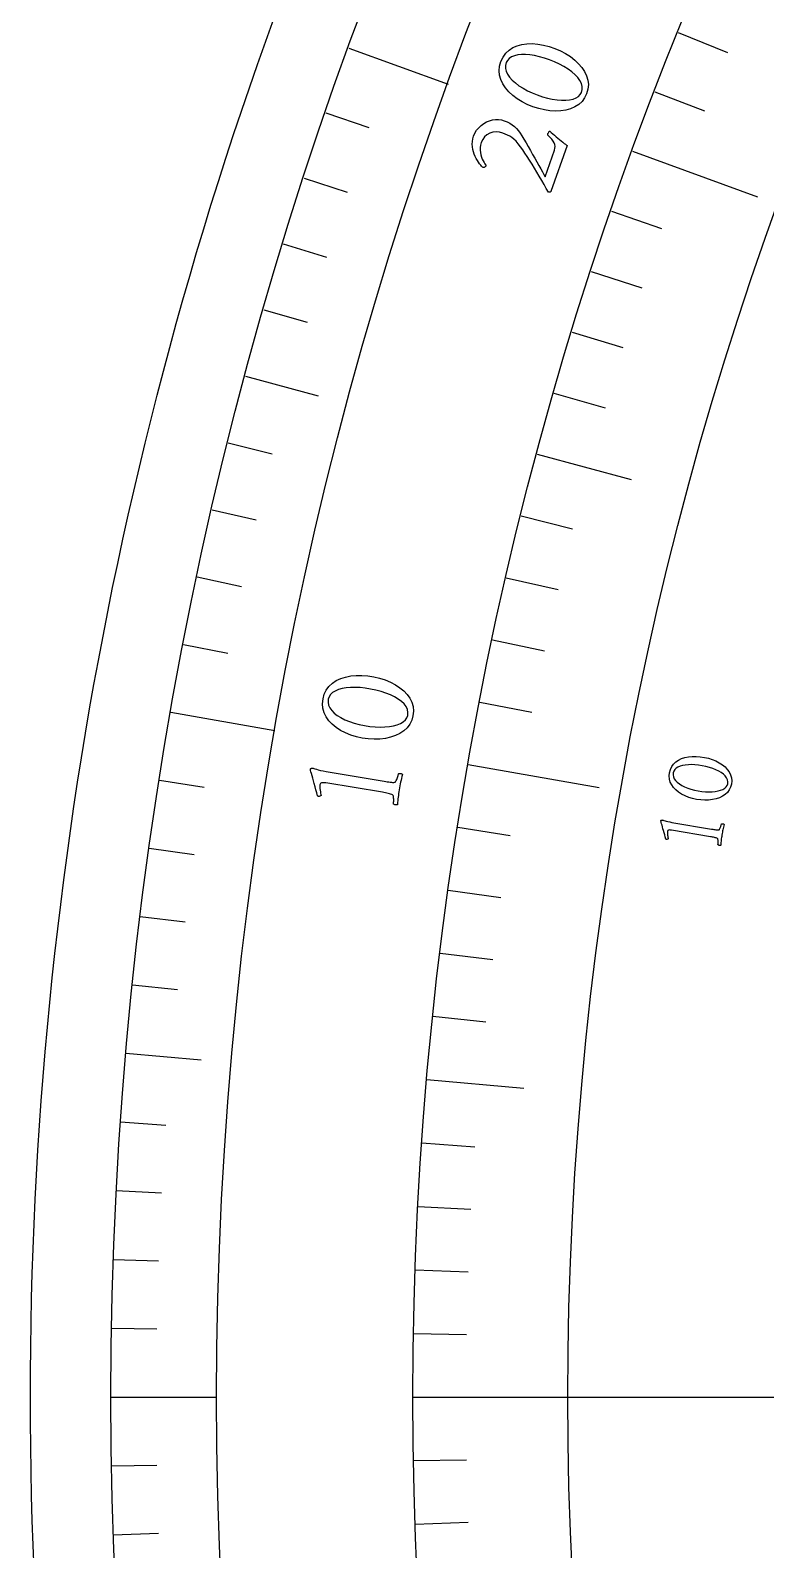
# Model space of a CAD drawing. Header units: millimetres. Extents: x -50 to 50, y -50 to 64.
# Drawn here: x -50 to -40.87, y -1.9 to 16.98 of the extents above; entities that cross this region are included whole.
import ezdxf

# ---------------------------------------------------------------- set-up
doc = ezdxf.new("R2010")
doc.units = ezdxf.units.MM
for name, color, linetype in [('CUT_OUTER', 1, 'Continuous'), ('ENGRAVE', 7, 'Continuous'), ('ENGRAVE_FINE', 8, 'Continuous'), ('TEXT', 5, 'Continuous')]:
    doc.layers.add(name, color=color, linetype=linetype)

msp = doc.modelspace()

# ---------------------------------------------------------------- linework, layer by layer
at = {"layer": 'CUT_OUTER'}
msp.add_lwpolyline([(-49.9539, -2.1469), (-49.9661, -1.8404), (-49.9765, -1.5337), (-49.9849, -1.2271), (-49.9915, -0.9203), (-49.9962, -0.6136), (-49.9991, -0.3068), (-50, 0), (-49.9991, 0.3068), (-49.9962, 0.6136), (-49.9915, 0.9203), (-49.9849, 1.2271), (-49.9765, 1.5337), (-49.9661, 1.8404), (-49.9539, 2.1469), (-49.9398, 2.4534), (-49.9238, 2.7598), (-49.9059, 3.066), (-49.8862, 3.3722), (-49.8645, 3.6782), (-49.841, 3.9841), (-49.8156, 4.2899), (-49.7884, 4.5954), (-49.7592, 4.9009), (-49.7282, 5.2061), (-49.6953, 5.5111), (-49.6606, 5.8159), (-49.624, 6.1205), (-49.5855, 6.4249), (-49.5451, 6.729), (-49.5029, 7.0329), (-49.4588, 7.3365), (-49.4129, 7.6399), (-49.3651, 7.9429), (-49.3154, 8.2457), (-49.2639, 8.5481), (-49.2105, 8.8502), (-49.1553, 9.152), (-49.0982, 9.4534), (-49.0393, 9.7545), (-48.9785, 10.0552), (-48.9159, 10.3556), (-48.8514, 10.6555), (-48.7851, 10.9551), (-48.717, 11.2542), (-48.647, 11.5529), (-48.5752, 11.8512), (-48.5016, 12.149), (-48.4261, 12.4464), (-48.3488, 12.7433), (-48.2697, 13.0397), (-48.1888, 13.3356), (-48.1061, 13.6311), (-48.0215, 13.926), (-47.9352, 14.2204), (-47.847, 14.5142), (-47.7571, 14.8075), (-47.6653, 15.1003), (-47.5718, 15.3925), (-47.4764, 15.6841), (-47.3793, 15.9751), (-47.2804, 16.2655), (-47.1797, 16.5553), (-47.0772, 16.8445), (-46.973, 17.133)], dxfattribs=at)
at = {"layer": 'ENGRAVE'}
for points in [[(-46.0449, 16.759), (-44.8116, 16.3101)], [(-42.5211, 15.4764), (-40.9706, 14.9121)], [(-47.3304, 12.6821), (-46.4248, 12.4395)], [(-43.7081, 11.7116), (-42.5394, 11.3984)], [(-48.2556, 8.5088), (-46.963, 8.2808)], [(-44.5626, 7.8576), (-42.9376, 7.5711)], [(-48.8135, 4.2706), (-47.8796, 4.1889)], [(-45.0778, 3.9438), (-43.8724, 3.8383)], [(-49, 0), (-47.6875, 0)], [(-45.25, 0), (-39.75, 0)]]:
    msp.add_lwpolyline(points, dxfattribs=at)
for radius in [49, 49, 47.6875, 45.25, 45.25, 43.325]:
    msp.add_circle((0, 0), radius, dxfattribs=at)
at = {"layer": 'ENGRAVE_FINE'}
for points in [[(-41.9551, 16.9509), (-41.3431, 16.7037)], [(-42.2445, 16.2161), (-41.6284, 15.9796)], [(-46.3304, 15.9528), (-45.7986, 15.7697)], [(-46.6018, 15.1418), (-46.0668, 14.968)], [(-42.7847, 14.732), (-42.1607, 14.5171)], [(-46.8589, 14.3262), (-46.321, 14.1618)], [(-43.0353, 13.983), (-42.4076, 13.7791)], [(-47.1018, 13.5062), (-46.5611, 13.3512)], [(-43.2728, 13.2298), (-42.6416, 13.0369)], [(-43.4971, 12.4726), (-42.8627, 12.2907)], [(-47.5445, 11.8542), (-46.9987, 11.7181)], [(-47.7441, 11.0226), (-47.1961, 10.8961)], [(-43.9059, 10.947), (-43.2655, 10.7873)], [(-47.9292, 10.1877), (-47.379, 10.0707)], [(-44.0902, 10.179), (-43.4472, 10.0306)], [(-48.0997, 9.3496), (-47.5476, 9.2423)], [(-44.2612, 9.408), (-43.6156, 9.2708)], [(-44.4186, 8.6341), (-43.7708, 8.5082)], [(-48.3967, 7.6653), (-47.8412, 7.5773)], [(-44.6929, 7.0787), (-44.041, 6.9754)], [(-48.5231, 6.8195), (-47.9661, 6.7412)], [(-44.8096, 6.2976), (-44.1561, 6.2057)], [(-48.6348, 5.9716), (-48.0765, 5.903)], [(-44.9127, 5.5146), (-44.2576, 5.4342)], [(-48.7316, 5.1219), (-48.1722, 5.0631)], [(-45.0021, 4.7299), (-44.3457, 4.6609)], [(-48.8806, 3.4181), (-48.3195, 3.3788)], [(-45.1398, 3.1565), (-44.4814, 3.1104)], [(-48.9328, 2.5645), (-48.3711, 2.535)], [(-45.188, 2.3682), (-44.5289, 2.3337)], [(-48.9702, 1.7101), (-48.408, 1.6904)], [(-45.2224, 1.5792), (-44.5628, 1.5562)], [(-48.9925, 0.8552), (-48.4301, 0.8454)], [(-45.2431, 0.7897), (-44.5832, 0.7782)], [(-48.9925, -0.8552), (-48.4301, -0.8454)], [(-45.2431, -0.7897), (-44.5832, -0.7782)], [(-48.9702, -1.7101), (-48.408, -1.6904)], [(-45.2224, -1.5792), (-44.5628, -1.5562)]]:
    msp.add_lwpolyline(points, dxfattribs=at)
at = {"layer": 'TEXT'}
for points in [[(-44.1556, 16.5914), (-44.1296, 16.6467), (-44.0962, 16.6939), (-44.0554, 16.733), (-44.0073, 16.764), (-43.9534, 16.7872), (-43.8954, 16.8032), (-43.8333, 16.8118), (-43.767, 16.8132), (-43.6983, 16.8077), (-43.6287, 16.7959), (-43.5583, 16.7778), (-43.4871, 16.7533), (-43.4179, 16.7236), (-43.3536, 16.6897), (-43.2941, 16.6517), (-43.2395, 16.6096), (-43.1912, 16.5642), (-43.1505, 16.5163), (-43.1175, 16.4661), (-43.0921, 16.4135), (-43.076, 16.3592), (-43.0705, 16.3042), (-43.0759, 16.2484), (-43.092, 16.1918), (-43.1166, 16.14), (-43.149, 16.0954), (-43.1892, 16.0579), (-43.2371, 16.0276), (-43.291, 16.0042), (-43.3491, 15.9877), (-43.4114, 15.9781), (-43.4778, 15.9754), (-43.5468, 15.9792), (-43.6167, 15.9895), (-43.6875, 16.0062), (-43.7591, 16.0294), (-43.8288, 16.058), (-43.8937, 16.0908), (-43.9537, 16.128), (-44.0089, 16.1695), (-44.0577, 16.2146), (-44.0986, 16.2625), (-44.1316, 16.3131), (-44.1567, 16.3665), (-44.1724, 16.4216), (-44.1775, 16.4775), (-44.1719, 16.5341), (-44.1556, 16.5914)], [(-44.0915, 16.5772), (-44.1003, 16.5417), (-44.1002, 16.5057), (-44.0912, 16.4693), (-44.0734, 16.4323), (-44.0478, 16.3956), (-44.0158, 16.3599), (-43.9773, 16.325), (-43.9322, 16.2911), (-43.8818, 16.2588), (-43.8272, 16.2288), (-43.7683, 16.2012), (-43.7052, 16.1759), (-43.6415, 16.1543), (-43.5792, 16.137), (-43.5183, 16.1241), (-43.4588, 16.1155), (-43.4023, 16.1113), (-43.3502, 16.1115), (-43.3027, 16.1161), (-43.2596, 16.1251), (-43.2225, 16.1387), (-43.1928, 16.157), (-43.1704, 16.1801), (-43.1554, 16.2079), (-43.1462, 16.2449), (-43.1464, 16.2818), (-43.156, 16.3187), (-43.175, 16.3555), (-43.202, 16.3919), (-43.2356, 16.4274), (-43.2759, 16.4619), (-43.3228, 16.4955), (-43.3747, 16.5276), (-43.4301, 16.5575), (-43.4891, 16.5852), (-43.5514, 16.6108), (-43.6154, 16.6333), (-43.6774, 16.6512), (-43.7373, 16.6646), (-43.7953, 16.6735), (-43.8501, 16.6777), (-43.9006, 16.6774), (-43.9468, 16.6724), (-43.9887, 16.6628), (-44.025, 16.6485), (-44.0542, 16.6295), (-44.0764, 16.6057), (-44.0915, 16.5772)], [(-43.5503, 15.7263), (-43.5323, 15.7101), (-43.513, 15.6932), (-43.4924, 15.6756), (-43.4705, 15.6573), (-43.4484, 15.639), (-43.427, 15.6215), (-43.4064, 15.6048), (-43.3867, 15.5889), (-43.3689, 15.5746), (-43.3542, 15.5629), (-43.3428, 15.5538), (-43.3344, 15.5472), (-43.5354, 14.9754), (-43.5382, 14.9734), (-43.5417, 14.9716), (-43.5457, 14.9698), (-43.5503, 14.9682), (-43.5548, 14.9668), (-43.5588, 14.9661), (-43.5623, 14.9661), (-43.5651, 14.9666), (-43.5928, 15.0153), (-43.6211, 15.0647), (-43.6501, 15.115), (-43.6797, 15.166), (-43.7097, 15.2169), (-43.7397, 15.267), (-43.7698, 15.3163), (-43.7998, 15.3646), (-43.8295, 15.4111), (-43.8582, 15.4547), (-43.886, 15.4953), (-43.9129, 15.5331), (-43.9409, 15.5693), (-43.9682, 15.6001), (-43.9947, 15.6255), (-44.0206, 15.6455), (-44.0467, 15.662), (-44.0741, 15.6769), (-44.1028, 15.6902), (-44.1328, 15.7019), (-44.1748, 15.7131), (-44.2158, 15.7166), (-44.2557, 15.7123), (-44.2945, 15.7001), (-44.3298, 15.681), (-44.359, 15.6557), (-44.3823, 15.6242), (-44.3996, 15.5867), (-44.4093, 15.5534), (-44.4145, 15.521), (-44.4153, 15.4895), (-44.4117, 15.4589), (-44.4052, 15.4299), (-44.3972, 15.403), (-44.3878, 15.3783), (-44.3768, 15.3557), (-44.3657, 15.3359), (-44.3559, 15.3195), (-44.3473, 15.3063), (-44.3399, 15.2966), (-44.3424, 15.2916), (-44.3463, 15.2869), (-44.3517, 15.2827), (-44.3585, 15.2788), (-44.3653, 15.2757), (-44.371, 15.2737), (-44.3754, 15.2728), (-44.3786, 15.2731), (-44.3863, 15.28), (-44.3959, 15.29), (-44.4074, 15.3032), (-44.4208, 15.3196), (-44.435, 15.3388), (-44.4487, 15.3605), (-44.4622, 15.3846), (-44.4752, 15.4111), (-44.487, 15.4394), (-44.4968, 15.4688), (-44.5044, 15.4994), (-44.51, 15.531), (-44.5125, 15.5635), (-44.5109, 15.5963), (-44.5051, 15.6295), (-44.4953, 15.6631), (-44.4788, 15.702), (-44.4578, 15.7373), (-44.4325, 15.769), (-44.4029, 15.797), (-44.3702, 15.8209), (-44.3359, 15.8403), (-44.2999, 15.8552), (-44.2623, 15.8656), (-44.2243, 15.8711), (-44.1869, 15.8713), (-44.1502, 15.8663), (-44.1141, 15.8561), (-44.0795, 15.8418), (-44.0472, 15.8247), (-44.017, 15.8048), (-43.9891, 15.7821), (-43.9632, 15.757), (-43.9392, 15.7299), (-43.917, 15.7009), (-43.8968, 15.6699), (-43.8711, 15.6271), (-43.8448, 15.5823), (-43.8179, 15.5356), (-43.7903, 15.4869), (-43.7628, 15.4379), (-43.7362, 15.3904), (-43.7105, 15.3443), (-43.6857, 15.2997), (-43.6625, 15.2581), (-43.6417, 15.2209), (-43.6233, 15.1882), (-43.6073, 15.1599), (-43.4915, 15.489), (-43.4851, 15.5131), (-43.4834, 15.5364), (-43.4864, 15.559), (-43.4942, 15.5807), (-43.5065, 15.6025), (-43.5231, 15.6252), (-43.544, 15.6489), (-43.5693, 15.6737), (-43.5728, 15.6777), (-43.5746, 15.6828), (-43.5746, 15.6889), (-43.5727, 15.696), (-43.5715, 15.6989), (-43.5694, 15.7025), (-43.5667, 15.7068), (-43.5632, 15.7117), (-43.5595, 15.7166), (-43.5562, 15.7207), (-43.5531, 15.7239), (-43.5503, 15.7263)], [(-46.3659, 8.6718), (-46.3499, 8.7308), (-46.3251, 8.7831), (-46.2918, 8.8287), (-46.2497, 8.8675), (-46.2007, 8.8998), (-46.1464, 8.9255), (-46.0867, 8.9448), (-46.0217, 8.9577), (-45.953, 8.9642), (-45.8825, 8.9647), (-45.81, 8.959), (-45.7356, 8.9473), (-45.6623, 8.9301), (-45.5931, 8.9079), (-45.5279, 8.8808), (-45.4668, 8.8488), (-45.4113, 8.8124), (-45.363, 8.7724), (-45.3217, 8.7287), (-45.2876, 8.6812), (-45.2623, 8.6306), (-45.2474, 8.5774), (-45.243, 8.5215), (-45.249, 8.4629), (-45.2643, 8.4076), (-45.2884, 8.3581), (-45.3215, 8.3142), (-45.3634, 8.276), (-45.4124, 8.2437), (-45.4668, 8.2174), (-45.5264, 8.1971), (-45.5914, 8.1828), (-45.66, 8.1747), (-45.7306, 8.1726), (-45.8032, 8.1768), (-45.8778, 8.1872), (-45.9514, 8.2032), (-46.021, 8.2243), (-46.0865, 8.2505), (-46.1481, 8.2818), (-46.204, 8.3177), (-46.2526, 8.3578), (-46.2939, 8.4019), (-46.3278, 8.4501), (-46.3529, 8.5017), (-46.3677, 8.5559), (-46.372, 8.6126), (-46.3659, 8.6718)], [(-46.3002, 8.6689), (-46.3028, 8.6324), (-46.2964, 8.597), (-46.2813, 8.5627), (-46.2573, 8.5294), (-46.2257, 8.4977), (-46.188, 8.4681), (-46.144, 8.4404), (-46.0937, 8.4148), (-46.0385, 8.3918), (-45.9795, 8.3718), (-45.9167, 8.3548), (-45.8501, 8.3408), (-45.7837, 8.3306), (-45.7193, 8.3244), (-45.6571, 8.3223), (-45.597, 8.3242), (-45.5406, 8.3298), (-45.4894, 8.3391), (-45.4434, 8.3518), (-45.4025, 8.3682), (-45.3683, 8.388), (-45.3422, 8.4112), (-45.3242, 8.4378), (-45.3142, 8.4678), (-45.3116, 8.5058), (-45.3182, 8.5421), (-45.334, 8.5768), (-45.3592, 8.6098), (-45.3921, 8.6409), (-45.4314, 8.67), (-45.477, 8.697), (-45.529, 8.722), (-45.5857, 8.7445), (-45.6455, 8.7644), (-45.7083, 8.7814), (-45.7742, 8.7958), (-45.8411, 8.8068), (-45.9053, 8.8138), (-45.9667, 8.8166), (-46.0253, 8.8152), (-46.08, 8.8099), (-46.1296, 8.8007), (-46.1743, 8.7878), (-46.2139, 8.7711), (-46.2471, 8.7508), (-46.2726, 8.7269), (-46.2903, 8.6996), (-46.3002, 8.6689)], [(-42.0623, 7.7565), (-42.0514, 7.7969), (-42.0345, 7.8328), (-42.0117, 7.864), (-41.983, 7.8907), (-41.9494, 7.9129), (-41.9121, 7.9307), (-41.8711, 7.9441), (-41.8264, 7.953), (-41.7793, 7.9577), (-41.7308, 7.9582), (-41.681, 7.9546), (-41.6298, 7.9467), (-41.5793, 7.9351), (-41.5317, 7.9201), (-41.4868, 7.9017), (-41.4447, 7.8798), (-41.4064, 7.855), (-41.3731, 7.8276), (-41.3446, 7.7976), (-41.321, 7.765), (-41.3035, 7.7303), (-41.2932, 7.6937), (-41.29, 7.6552), (-41.294, 7.6148), (-41.3045, 7.5767), (-41.321, 7.5426), (-41.3437, 7.5123), (-41.3725, 7.486), (-41.4062, 7.4636), (-41.4435, 7.4455), (-41.4845, 7.4315), (-41.5292, 7.4216), (-41.5764, 7.416), (-41.6249, 7.4146), (-41.6748, 7.4174), (-41.7261, 7.4245), (-41.7767, 7.4355), (-41.8245, 7.45), (-41.8696, 7.4679), (-41.912, 7.4894), (-41.9504, 7.514), (-41.9839, 7.5414), (-42.0123, 7.5717), (-42.0357, 7.6047), (-42.053, 7.64), (-42.0633, 7.6771), (-42.0663, 7.7159), (-42.0623, 7.7565)], [(-45.6287, 7.5133), (-46.3328, 7.6292), (-46.3501, 7.6316), (-46.3647, 7.6324), (-46.3766, 7.6318), (-46.3858, 7.6296), (-46.3928, 7.6259), (-46.3983, 7.6203), (-46.4022, 7.613), (-46.4046, 7.604), (-46.4057, 7.5925), (-46.4054, 7.5781), (-46.404, 7.5607), (-46.4013, 7.5403), (-46.3981, 7.5197), (-46.395, 7.5017), (-46.392, 7.4863), (-46.3892, 7.4735), (-46.397, 7.4674), (-46.405, 7.4635), (-46.4134, 7.4617), (-46.4222, 7.4621), (-46.4223, 7.4621), (-46.4226, 7.4621), (-46.4232, 7.4622), (-46.424, 7.4624), (-46.4272, 7.4631), (-46.4296, 7.4642), (-46.4313, 7.4656), (-46.4323, 7.4674), (-46.4426, 7.506), (-46.453, 7.5443), (-46.4636, 7.5823), (-46.4743, 7.62), (-46.4846, 7.656), (-46.4939, 7.6888), (-46.5022, 7.7184), (-46.5095, 7.7449), (-46.5155, 7.7668), (-46.5197, 7.7827), (-46.5222, 7.7926), (-46.5229, 7.7965), (-46.5223, 7.8001), (-46.5209, 7.8042), (-46.5183, 7.8074), (-46.5145, 7.8096), (-46.5095, 7.811), (-46.5041, 7.8118), (-46.4991, 7.8125), (-46.4947, 7.8131), (-46.4907, 7.8134), (-46.4881, 7.8125), (-46.4801, 7.8098), (-46.4669, 7.8053), (-46.4483, 7.7989), (-46.4247, 7.7917), (-46.3964, 7.7846), (-46.3634, 7.7777), (-46.3257, 7.7709), (-45.6059, 7.6501), (-45.5867, 7.647), (-45.5681, 7.644), (-45.5501, 7.6413), (-45.5328, 7.6388), (-45.5165, 7.6369), (-45.5016, 7.6361), (-45.4882, 7.6362), (-45.4762, 7.6375), (-45.4713, 7.6397), (-45.4663, 7.6445), (-45.4611, 7.6517), (-45.4557, 7.6613), (-45.4504, 7.6725), (-45.4457, 7.684), (-45.4414, 7.696), (-45.4377, 7.7084), (-45.4345, 7.7201), (-45.4319, 7.7299), (-45.43, 7.738), (-45.4288, 7.7442), (-45.4242, 7.7459), (-45.4183, 7.7467), (-45.4112, 7.7468), (-45.4028, 7.7461), (-45.3946, 7.7447), (-45.3879, 7.7424), (-45.3827, 7.7395), (-45.379, 7.7357), (-45.3851, 7.71), (-45.3909, 7.6854), (-45.3964, 7.6619), (-45.4017, 7.6395), (-45.4066, 7.6172), (-45.4114, 7.5939), (-45.4159, 7.5696), (-45.4203, 7.5444), (-45.4241, 7.5202), (-45.4275, 7.497), (-45.4303, 7.4748), (-45.4325, 7.4537), (-45.4346, 7.4324), (-45.4368, 7.4095), (-45.4391, 7.385), (-45.4416, 7.3589), (-45.4463, 7.3566), (-45.4522, 7.3554), (-45.4593, 7.3555), (-45.4675, 7.3568), (-45.4757, 7.3588), (-45.4824, 7.3612), (-45.4877, 7.3639), (-45.4915, 7.367), (-45.4907, 7.3733), (-45.4898, 7.3815), (-45.489, 7.3917), (-45.4883, 7.4038), (-45.4878, 7.4167), (-45.488, 7.4294), (-45.4888, 7.4419), (-45.4901, 7.4541), (-45.4921, 7.4649), (-45.4948, 7.4731), (-45.4981, 7.4786), (-45.5021, 7.4815), (-45.513, 7.4866), (-45.5257, 7.4913), (-45.5399, 7.4956), (-45.5559, 7.4995), (-45.573, 7.5031), (-45.5909, 7.5066), (-45.6094, 7.51), (-45.6287, 7.5133)], [(-42.0172, 7.7546), (-42.0188, 7.7296), (-42.0144, 7.7054), (-42.0039, 7.6818), (-41.9873, 7.6591), (-41.9656, 7.6374), (-41.9396, 7.6171), (-41.9093, 7.5982), (-41.8747, 7.5806), (-41.8367, 7.5649), (-41.7961, 7.5512), (-41.7529, 7.5396), (-41.7072, 7.53), (-41.6615, 7.5231), (-41.6172, 7.5189), (-41.5745, 7.5174), (-41.5332, 7.5188), (-41.4944, 7.5228), (-41.4592, 7.5292), (-41.4275, 7.538), (-41.3995, 7.5493), (-41.376, 7.563), (-41.3581, 7.579), (-41.3457, 7.5974), (-41.3389, 7.6181), (-41.3372, 7.6442), (-41.3418, 7.6692), (-41.3527, 7.693), (-41.3701, 7.7157), (-41.3928, 7.7371), (-41.4198, 7.757), (-41.4513, 7.7754), (-41.4871, 7.7925), (-41.5262, 7.8078), (-41.5673, 7.8213), (-41.6105, 7.8329), (-41.6559, 7.8426), (-41.7019, 7.85), (-41.746, 7.8546), (-41.7882, 7.8564), (-41.8285, 7.8553), (-41.8661, 7.8515), (-41.9002, 7.8452), (-41.9309, 7.8362), (-41.958, 7.8247), (-41.9808, 7.8107), (-41.9983, 7.7944), (-42.0104, 7.7756), (-42.0172, 7.7546)], [(-41.5553, 6.9611), (-42.0391, 7.0422), (-42.0511, 7.0438), (-42.0611, 7.0444), (-42.0693, 7.044), (-42.0756, 7.0426), (-42.0804, 7.04), (-42.0842, 7.0362), (-42.0869, 7.0312), (-42.0886, 7.025), (-42.0893, 7.0172), (-42.0892, 7.0073), (-42.0882, 6.9954), (-42.0864, 6.9814), (-42.0842, 6.9673), (-42.0821, 6.9549), (-42.0802, 6.9444), (-42.0783, 6.9356), (-42.0836, 6.9314), (-42.0891, 6.9288), (-42.0949, 6.9276), (-42.1009, 6.9278), (-42.101, 6.9279), (-42.1012, 6.9279), (-42.1016, 6.928), (-42.1022, 6.928), (-42.1044, 6.9286), (-42.106, 6.9293), (-42.1072, 6.9303), (-42.1079, 6.9315), (-42.1149, 6.958), (-42.122, 6.9843), (-42.1292, 7.0103), (-42.1365, 7.0362), (-42.1435, 7.0609), (-42.1498, 7.0834), (-42.1555, 7.1037), (-42.1605, 7.1218), (-42.1646, 7.1368), (-42.1675, 7.1477), (-42.1691, 7.1545), (-42.1696, 7.1572), (-42.1692, 7.1596), (-42.1683, 7.1624), (-42.1665, 7.1646), (-42.1639, 7.1661), (-42.1604, 7.1671), (-42.1567, 7.1676), (-42.1533, 7.1681), (-42.1502, 7.1685), (-42.1475, 7.1687), (-42.1457, 7.1681), (-42.1402, 7.1662), (-42.1311, 7.1631), (-42.1184, 7.1587), (-42.1022, 7.1537), (-42.0827, 7.1488), (-42.06, 7.144), (-42.0341, 7.1392), (-41.5395, 7.0552), (-41.5262, 7.053), (-41.5134, 7.051), (-41.5011, 7.0491), (-41.4891, 7.0473), (-41.478, 7.046), (-41.4677, 7.0454), (-41.4585, 7.0455), (-41.4503, 7.0464), (-41.4469, 7.0479), (-41.4435, 7.0512), (-41.4399, 7.0561), (-41.4361, 7.0628), (-41.4325, 7.0704), (-41.4292, 7.0784), (-41.4263, 7.0866), (-41.4237, 7.0951), (-41.4215, 7.1032), (-41.4197, 7.11), (-41.4184, 7.1155), (-41.4175, 7.1198), (-41.4144, 7.1209), (-41.4103, 7.1215), (-41.4054, 7.1216), (-41.3997, 7.1211), (-41.394, 7.1201), (-41.3894, 7.1185), (-41.3858, 7.1165), (-41.3833, 7.1139), (-41.3875, 7.0962), (-41.3916, 7.0793), (-41.3954, 7.0631), (-41.399, 7.0477), (-41.4025, 7.0323), (-41.4058, 7.0162), (-41.4089, 6.9996), (-41.412, 6.9822), (-41.4147, 6.9655), (-41.417, 6.9496), (-41.419, 6.9343), (-41.4206, 6.9198), (-41.4221, 6.9051), (-41.4236, 6.8893), (-41.4253, 6.8724), (-41.427, 6.8545), (-41.4303, 6.8529), (-41.4344, 6.8521), (-41.4392, 6.8522), (-41.4449, 6.8531), (-41.4505, 6.8545), (-41.4551, 6.8562), (-41.4587, 6.8581), (-41.4613, 6.8602), (-41.4607, 6.8645), (-41.4602, 6.8702), (-41.4596, 6.8771), (-41.459, 6.8855), (-41.4587, 6.8944), (-41.4588, 6.9031), (-41.4593, 6.9117), (-41.4602, 6.9201), (-41.4615, 6.9276), (-41.4634, 6.9332), (-41.4656, 6.937), (-41.4684, 6.939), (-41.4759, 6.9426), (-41.4845, 6.9458), (-41.4944, 6.9488), (-41.5053, 6.9515), (-41.5171, 6.954), (-41.5293, 6.9565), (-41.5421, 6.9588), (-41.5553, 6.9611)]]:
    msp.add_lwpolyline(points, close=True, dxfattribs=at)

doc.saveas('drawing.dxf')
